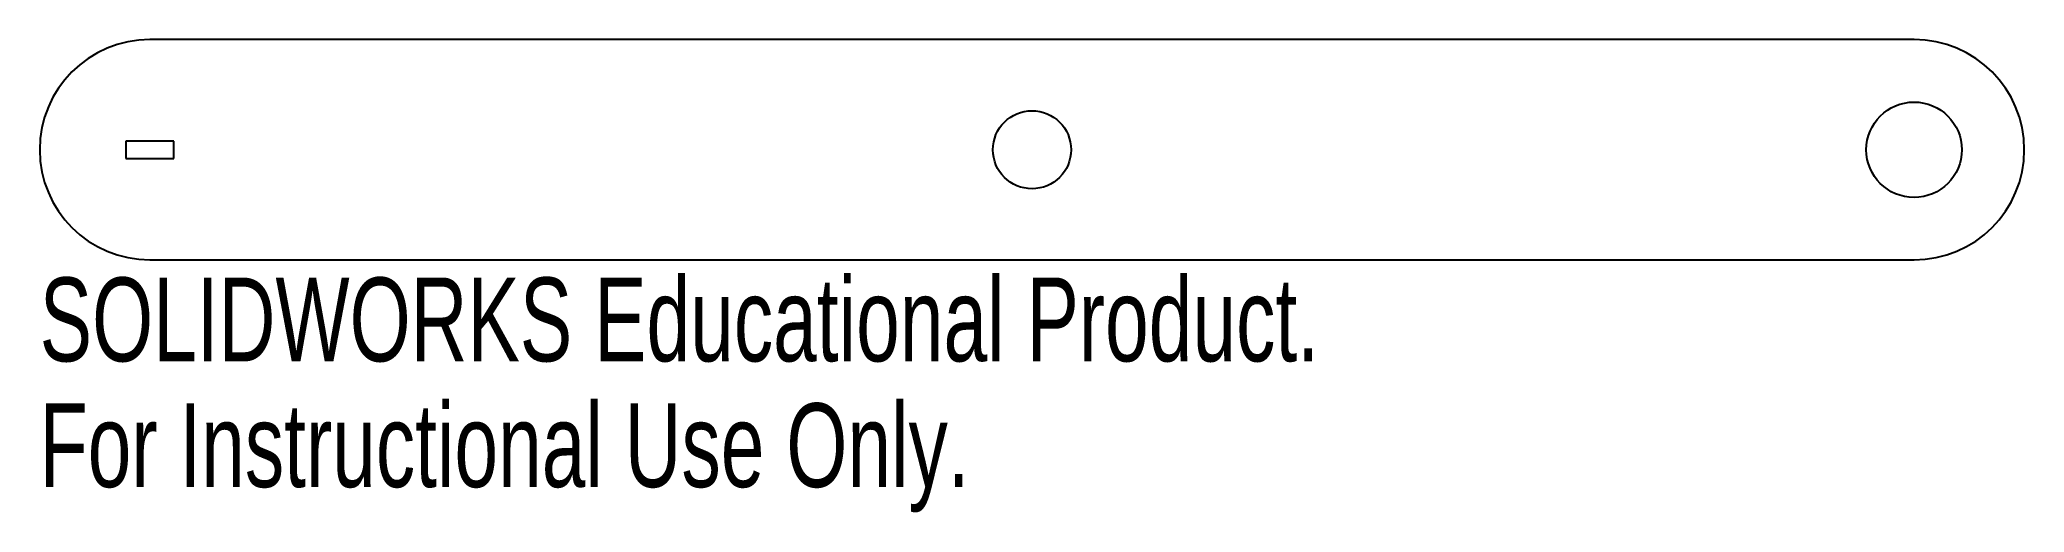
# Model space of a CAD drawing. Header units: inches. Extents: x -0.25 to 4.25, y -0.82 to 0.25.
import ezdxf

# ---------------------------------------------------------------- set-up
doc = ezdxf.new("R2010")
doc.units = ezdxf.units.IN
doc.header["$MEASUREMENT"] = 0
doc.styles.add('SLDTEXTSTYLE0', font='TXT', dxfattribs={"width": 0.7})

msp = doc.modelspace()

# ---------------------------------------------------------------- linework, layer by layer
at = {"color": 7, "linetype": 'Continuous', "lineweight": 25}
for p, q in [((4, 0.25), (0, 0.25)), ((-0.0545, 0.0195), (-0.0545, -0.0195)), ((0.0545, 0.0195), (-0.0545, 0.0195)), ((0.0545, -0.0195), (0.0545, 0.0195)), ((-0.0545, -0.0195), (0.0545, -0.0195)), ((0, -0.25), (4, -0.25))]:
    msp.add_line(p, q, dxfattribs=at)
for centre, radius in [((4, 0), 0.1083), ((2, 0), 0.0886)]:
    msp.add_circle(centre, radius, dxfattribs=at)
for centre, start, end in [((0, 0), 90, 270), ((4, 0), 270, 90)]:
    msp.add_arc(centre, 0.25, start, end, dxfattribs=at)

# ---------------------------------------------------------------- texts
at = {"color": 7, "linetype": 'Continuous', "char_height": 0.1903, "attachment_point": 1, "style": 'SLDTEXTSTYLE0'}
for s, insert in [('SOLIDWORKS Educational Product.', (-0.25, -0.2901)), ('For Instructional Use Only.', (-0.25, -0.5756))]:
    msp.add_mtext(s, dxfattribs=dict(at, insert=insert))

doc.saveas('drawing.dxf')
